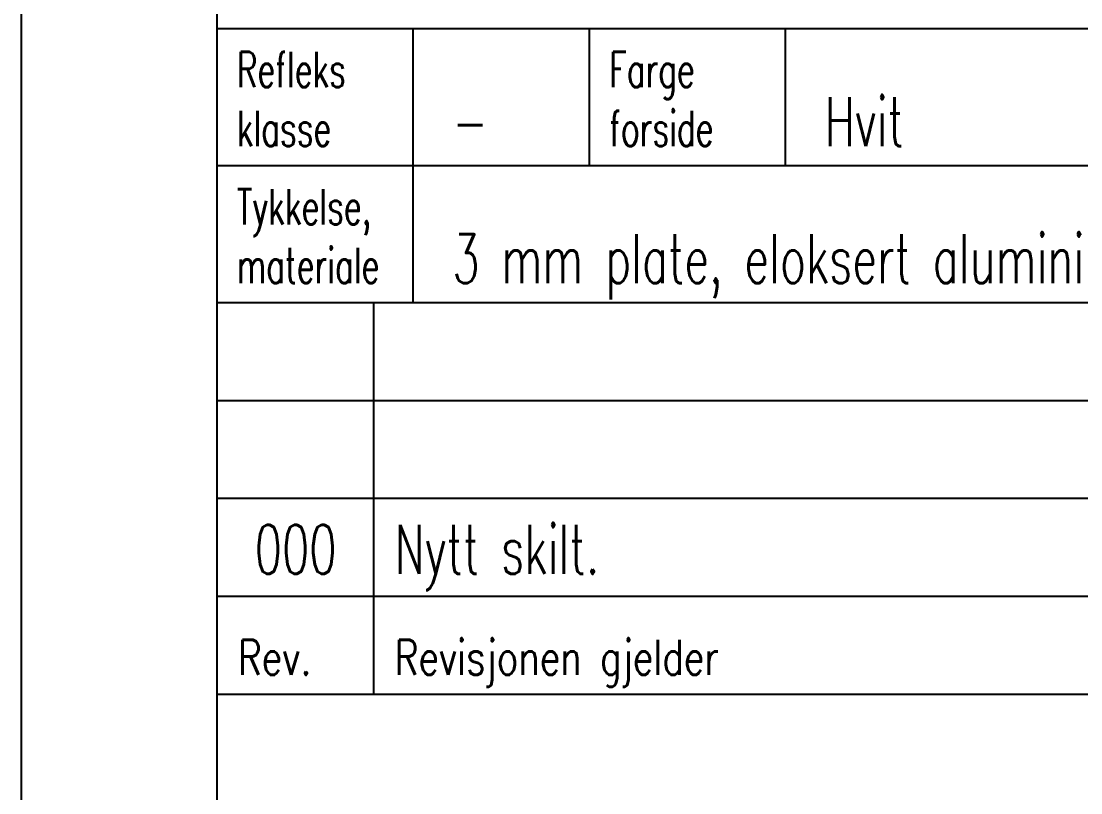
# Model space of a CAD drawing. Header units: millimetres. Extents: x 0 to 900, y 0 to 1385.
# Drawn here: x 0 to 270.3, y 219.9 to 416.9 of the extents above; entities that cross this region are included whole.
import ezdxf
from ezdxf.enums import TextEntityAlignment as Align

# ---------------------------------------------------------------- set-up
doc = ezdxf.new("R2010")
doc.units = ezdxf.units.MM
for name, color, linetype in [('RAMME', 7, 'Continuous'), ('TITT-018', 4, 'Continuous'), ('TITT-050', 5, 'Continuous'), ('TITT-TEKST18', 4, 'Continuous'), ('TITT-TEKST25', 2, 'Continuous'), ('TITT-TEKST35', 7, 'Continuous'), ('TITT-TEKST50', 5, 'Continuous')]:
    doc.layers.add(name, color=color, linetype=linetype)
doc.styles.add('TITTEL', font='romans.shx', dxfattribs={"width": 0.65})

# ---------------------------------------------------------------- blocks, each defined once
blk = doc.blocks.new('Revisjonslinje V00')
at = {"layer": 'TITT-018'}
blk.add_line((170, 5), (0, 5), dxfattribs=at)
at = {"layer": 'TITT-050'}
for p, q in [((0, 0), (0, 5)), ((8, 0), (8, 5))]:
    blk.add_line(p, q, dxfattribs=at)
at = {"layer": 'TITT-TEKST25', "style": 'TITTEL', "width": 0.65}
for tag, p in [('2A', (4, 1.16)), ('2C', (115, 1.16)), ('2D', (131, 1.16)), ('2E', (147, 1.16)), ('2F', (162.5, 1.16))]:
    blk.add_attdef(tag, text='', height=2.5, dxfattribs=at).set_placement(p, align=Align.CENTER)
blk.add_attdef('2B', (9.059, 1.16), '', height=2.5, dxfattribs=at)
blk = doc.blocks.new('TITF_JBV00')
at = {"layer": 'TITT-018'}
for p, q in [((0, 59), (-170, 59)), ((0, 54), (-170, 54))]:
    blk.add_line(p, q, dxfattribs=at)
at = {"layer": 'TITT-050'}
for p, q in [((-170, 49), (-170, 59)), ((-162, 49), (-162, 59)), ((0, 49), (-170, 49)), ((-170, 0), (-170, 49))]:
    blk.add_line(p, q, dxfattribs=at)
at = {"layer": 'TITT-TEKST18', "style": 'TITTEL', "width": 0.75}
for s, p in [('Rev.', (-168.941, 50)), ('Revisjonen gjelder', (-160.941, 50))]:
    blk.add_text(s, height=1.8, dxfattribs=at).set_placement(p)
at = {"layer": 'TITT-TEKST25', "style": 'TITTEL', "width": 0.65}
for tag, p in [('2A', (-166, 55.16)), ('2C', (-55, 55.16)), ('2D', (-39, 55.16)), ('2E', (-23, 55.16)), ('2F', (-7.5, 55.16))]:
    blk.add_attdef(tag, text='', height=2.5, dxfattribs=at).set_placement(p, align=Align.CENTER)
for tag, p in [('2B', (-160.941, 55.16)), ('3B', (-29.941, 45)), ('3C', (-29.941, 40)), ('3D', (-29.941, 35)), ('3E', (-45.941, 30)), ('3F', (-45.941, 25)), ('3G', (-45.941, 20)), ('3H', (-45.941, 15))]:
    blk.add_attdef(tag, p, '', height=2.5, dxfattribs=at)
at = {"layer": 'TITT-TEKST35', "style": 'TITTEL', "width": 0.75}
for tag, p in [('1A', (-165.437, 39.483)), ('1B', (-165.437, 33.468)), ('1C', (-165.437, 27.021)), ('1D', (-165.437, 20.192))]:
    blk.add_attdef(tag, p, '', height=3.5, dxfattribs=at)
blk.add_attdef('3A', text='', height=3.5, dxfattribs=at).set_placement((-56.159, 38.525), align=Align.CENTER)
at = {"layer": 'TITT-TEKST50', "style": 'TITTEL', "width": 0.65}
blk.add_attdef('4A', (-57.323, 2.998), '', height=5, dxfattribs=at)
blk.add_attdef('4B', text='', height=5, dxfattribs=at).set_placement((-7, 2.998), align=Align.CENTER)
blk = doc.blocks.new('Merknadsfelt')
at = {"layer": 'TITT-018'}
for p, q in [((0, 14), (170, 14)), ((10, 7), (10, 14)), ((29, 7), (29, 14)), ((0, 7), (107, 7)), ((10, 0), (10, 7))]:
    blk.add_line(p, q, dxfattribs=at)
at = {"layer": 'TITT-TEKST50'}
blk.add_line((19, 7), (19, 14), dxfattribs=at)
blk.add_lwpolyline([(0, 22), (170, 22), (170, 0), (0, 0)], close=True, dxfattribs=at)
at = {"layer": 'TITT-TEKST18', "style": 'TITTEL', "width": 0.65}
for tag, p in [('REFLEKS', (1, 11)), ('FARGE', (20, 11)), ('KLASSE', (1, 8)), ('FORSIDE', (20, 8)), ('TYKKELSE', (1, 4)), ('FORSYNING', (108, 4)), ('MATERIALE', (1, 1)), ('F.NR', (108, 1))]:
    blk.add_attdef(tag, p, '', height=1.8, dxfattribs=at)
at = {"layer": 'TITT-TEKST25', "style": 'TITTEL', "width": 0.65}
for tag, p in [('KLASSE', (12, 7.998)), ('FORSIDE', (31, 8)), ('MATERIALE', (12, 1))]:
    blk.add_attdef(tag, p, '', height=2.5, dxfattribs=at)
at = {"layer": 'TITT-TEKST35', "style": 'TITTEL', "width": 0.65}
blk.add_attdef('F.NUMMER', (119, 1), '', height=3.5, dxfattribs=at)

msp = doc.modelspace()

# ---------------------------------------------------------------- linework, layer by layer
at = {"layer": 'RAMME'}
msp.add_lwpolyline([(0, 0), (900, 0), (900, 1385), (0, 1385)], close=True, dxfattribs=at)

# ---------------------------------------------------------------- block references
ref = msp.add_blockref('Merknadsfelt', (50, 345), dxfattribs=dict(at, xscale=5, yscale=5, zscale=5))
ref.add_attrib('KLASSE', '-', (110, 384.99), dxfattribs={"layer": 'TITT-TEKST25', "height": 12.5, "style": 'TITTEL', "width": 0.65})
ref.add_attrib('FORSIDE', 'Hvit', (205, 385), dxfattribs={"layer": 'TITT-TEKST25', "height": 12.5, "style": 'TITTEL', "width": 0.65})
ref.add_attrib('MATERIALE', '3 mm plate, eloksert aluminium', (110, 350), dxfattribs={"layer": 'TITT-TEKST25', "height": 12.5, "style": 'TITTEL', "width": 0.65})
ref.add_attrib('KLASSE', 'klasse', (55, 385), dxfattribs={"layer": 'TITT-TEKST18', "height": 9, "style": 'TITTEL', "width": 0.65})
ref.add_attrib('REFLEKS', 'Refleks', (55, 400), dxfattribs={"layer": 'TITT-TEKST18', "height": 9, "style": 'TITTEL', "width": 0.65})
ref.add_attrib('FORSIDE', 'forside', (150, 385), dxfattribs={"layer": 'TITT-TEKST18', "height": 9, "style": 'TITTEL', "width": 0.65})
ref.add_attrib('FARGE', 'Farge', (150, 400), dxfattribs={"layer": 'TITT-TEKST18', "height": 9, "style": 'TITTEL', "width": 0.65})
ref.add_attrib('TYKKELSE', 'Tykkelse,', (55, 365), dxfattribs={"layer": 'TITT-TEKST18', "height": 9, "style": 'TITTEL', "width": 0.65})
ref.add_attrib('MATERIALE', 'materiale', (55, 350), dxfattribs={"layer": 'TITT-TEKST18', "height": 9, "style": 'TITTEL', "width": 0.65})
at = {"layer": 'RAMME', "ltscale": 5, "xscale": 5, "yscale": 5, "zscale": 5}
for p in [(50, 320), (50, 295)]:
    msp.add_blockref('Revisjonslinje V00', p, dxfattribs=at)
at = {"layer": 'RAMME', "ltscale": 5}
ref = msp.add_blockref('TITF_JBV00', (900, 0), dxfattribs=dict(at, xscale=5, yscale=5, zscale=5))
ref.add_attrib('2A', '000', dxfattribs={"layer": 'TITT-TEKST25', "height": 12.5, "style": 'TITTEL', "width": 0.65}).set_placement((70, 275.8), align=Align.CENTER)
ref.add_attrib('2B', 'Nytt skilt.', (95.29, 275.8), dxfattribs={"layer": 'TITT-TEKST25', "height": 12.5, "style": 'TITTEL', "width": 0.65})

doc.saveas('drawing.dxf')
